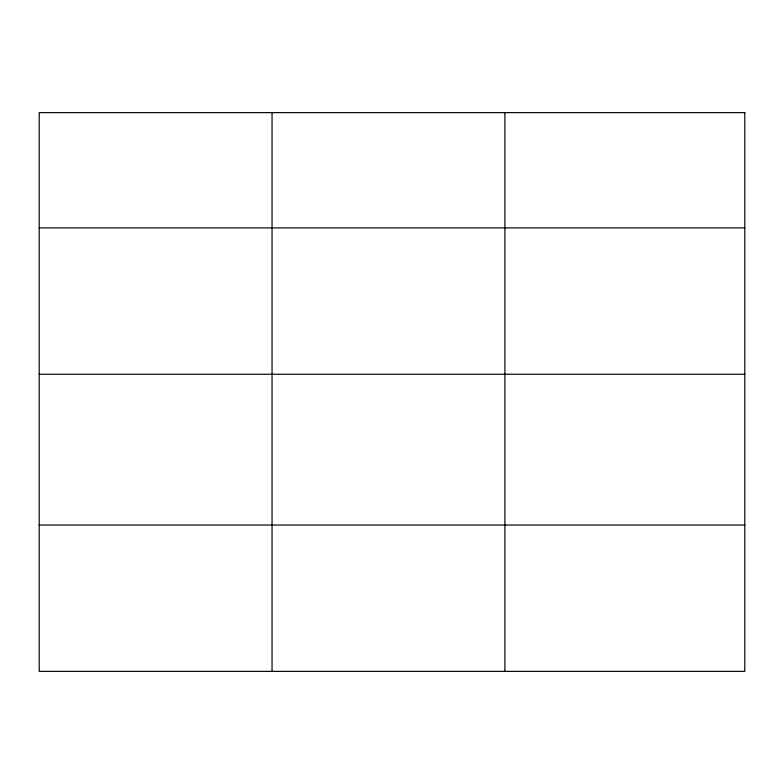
<?xml version="1.0" encoding="UTF-8"?>
<svg xmlns="http://www.w3.org/2000/svg" width="784" height="784" viewBox="0 0 784 784"><rect width="100%" height="100%" fill="white"/><g stroke="black" fill="none" stroke-linecap="round" stroke-linejoin="round"><path stroke-width="1.18" d="M39.2 227.899L744.8 227.899M39.2 374.252L744.8 374.252M39.2 525.035L744.8 525.035M504.896 112.612L504.896 671.388M272.048 112.612L272.048 671.388M744.8 112.612L39.2 112.612L39.2 671.388L744.8 671.388L744.8 112.612"/></g></svg>
